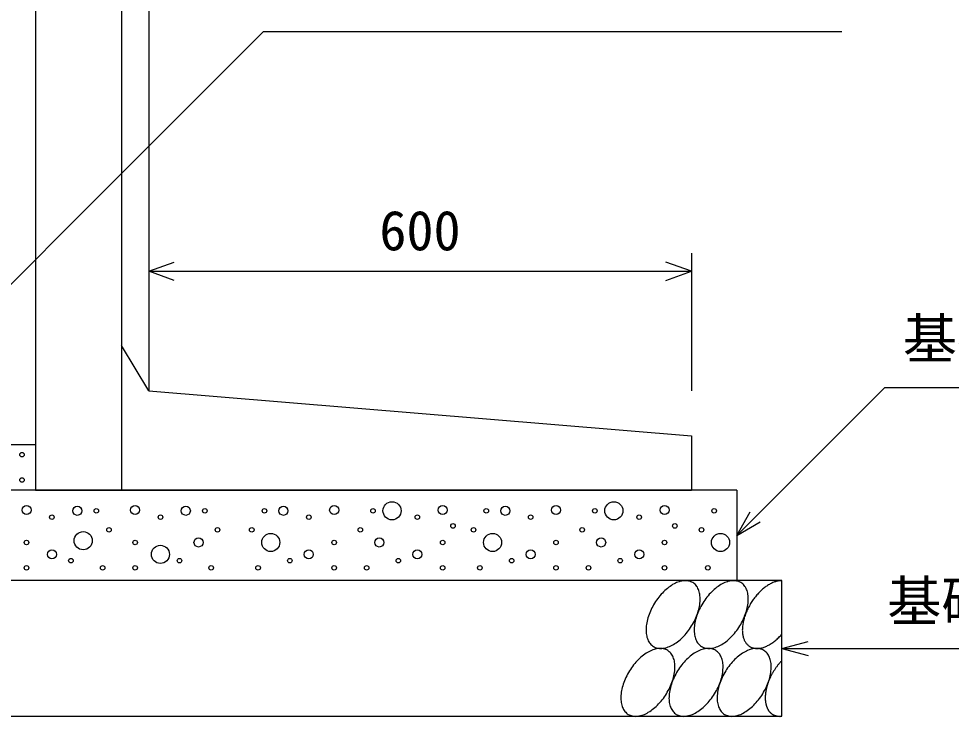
# Model space of a CAD drawing. Units: millimetres, scale not verified. Extents: x -16800 to 16800, y -5940 to 5940.
# Drawn here: x 11981 to 13012, y -1764 to -993 of the extents above; entities that cross this region are included whole.
import ezdxf
from ezdxf.enums import TextEntityAlignment as Align

# ---------------------------------------------------------------- set-up
doc = ezdxf.new("R2010")
doc.units = ezdxf.units.MM
doc.header["$LTSCALE"] = 20
for name, color, linetype, lineweight in [('0-0_DIM', 7, 'Continuous', 25), ('0-2_HATCH', 6, 'Continuous', 25), ('0-5_OUTLINE', 3, 'Continuous', 25)]:
    doc.layers.add(name, color=color, linetype=linetype, lineweight=lineweight)
doc.styles.add('ＭＳ ゴシック', font='')
doc.styles.get('ＭＳ ゴシック').set_extended_font_data('MS Gothic')

msp = doc.modelspace()

# ---------------------------------------------------------------- linework, layer by layer
at = {"layer": '0-0_DIM'}
for p, q in [((12725, -1252.39), (12725, -1404.35)), ((12125, -1272.39), (12725, -1272.39)), ((12938.65, -1400.7), (12775, -1564.35)), ((12938.65, -1400.7), (13585.53, -1400.7)), ((12775, -1564.35), (12790, -1538.37)), ((12775, -1564.35), (12800.98, -1549.35)), ((12825, -1689.35), (12853.98, -1681.59)), ((12825, -1689.35), (13258.31, -1689.35)), ((12825, -1689.35), (12853.98, -1697.12))]:
    msp.add_line(p, q, dxfattribs=at)
for points in [[(11769.98, -1489.35), (12252.01, -1007.32), (12891.22, -1007.32)], [(12153.19, -1282.65), (12125, -1272.39), (12153.19, -1262.13)], [(12696.81, -1282.65), (12725, -1272.39), (12696.81, -1262.13)]]:
    msp.add_lwpolyline(points, dxfattribs=at)
at = {"layer": '0-2_HATCH'}
for points in [[(12726.5, -1616.61), (12725.5, -1616.01), (12724.4, -1615.51), (12723.3, -1615.11), (12722.1, -1614.81), (12720.9, -1614.51), (12719.7, -1614.41), (12718.4, -1614.41), (12717.1, -1614.41), (12715.7, -1614.51), (12714.3, -1614.81), (12712.9, -1615.11), (12711.5, -1615.51), (12710.1, -1616.01), (12708.6, -1616.61), (12707.2, -1617.21), (12705.7, -1618.01), (12704.2, -1618.81), (12702.8, -1619.71), (12701.3, -1620.71), (12699.8, -1621.71), (12698.4, -1622.91), (12697, -1624.11), (12695.6, -1625.31), (12694.2, -1626.71), (12692.8, -1628.11), (12691.5, -1629.51), (12690.2, -1631.01), (12688.9, -1632.61), (12687.7, -1634.21), (12686.5, -1635.81), (12685.4, -1637.51), (12684.3, -1639.21), (12683.2, -1641.01), (12682.2, -1642.81), (12681.3, -1644.51), (12680.4, -1646.41), (12679.6, -1648.21), (12678.8, -1650.01), (12678.1, -1651.91)], [(12733.9, -1628.11), (12733.6, -1626.71), (12733.2, -1625.31), (12732.7, -1624.11), (12732.2, -1622.91), (12731.5, -1621.71), (12730.9, -1620.71), (12730.1, -1619.71), (12729.3, -1618.81), (12728.4, -1618.01), (12727.5, -1617.21), (12726.5, -1616.61)], [(12779.7, -1616.61), (12778.7, -1616.01), (12777.6, -1615.51), (12776.5, -1615.11), (12775.3, -1614.81), (12774.1, -1614.51), (12772.9, -1614.41), (12771.6, -1614.41), (12770.3, -1614.41), (12768.9, -1614.51), (12767.5, -1614.81), (12766.1, -1615.11), (12764.7, -1615.51), (12763.3, -1616.01), (12761.8, -1616.61), (12760.4, -1617.21), (12758.9, -1618.01), (12757.4, -1618.81), (12756, -1619.71), (12754.5, -1620.71), (12753, -1621.71), (12751.6, -1622.91), (12750.2, -1624.11), (12748.8, -1625.31), (12747.4, -1626.71), (12746, -1628.11), (12744.7, -1629.51), (12743.4, -1631.01), (12742.1, -1632.61), (12740.9, -1634.21), (12739.7, -1635.81), (12738.6, -1637.51), (12737.5, -1639.21), (12736.4, -1641.01), (12735.4, -1642.81), (12734.5, -1644.51), (12733.6, -1646.41), (12732.8, -1648.21), (12732, -1650.01), (12731.3, -1651.91)], [(12787.2, -1628.11), (12786.8, -1626.71), (12786.4, -1625.31), (12785.9, -1624.11), (12785.4, -1622.91), (12784.7, -1621.71), (12784.1, -1620.71), (12783.3, -1619.71), (12782.5, -1618.81), (12781.6, -1618.01), (12780.7, -1617.21), (12779.7, -1616.61)], [(12825, -1614.41), (12824.1, -1614.41), (12823.3, -1614.41), (12822.4, -1614.51), (12821.5, -1614.61), (12820.6, -1614.81), (12819.7, -1615.01), (12818.8, -1615.21), (12817.8, -1615.51), (12816.9, -1615.81), (12815.9, -1616.21), (12815, -1616.61), (12814, -1617.01), (12813.1, -1617.51), (12812.1, -1618.01), (12811.2, -1618.51), (12810.2, -1619.11), (12809.2, -1619.61), (12808.3, -1620.31), (12807.3, -1620.91), (12806.4, -1621.61), (12805.4, -1622.41), (12804.5, -1623.11), (12803.6, -1623.91), (12802.7, -1624.71), (12801.7, -1625.61), (12800.8, -1626.41), (12799.9, -1627.31), (12799.1, -1628.31), (12798.2, -1629.21), (12797.3, -1630.21), (12796.5, -1631.21), (12795.7, -1632.21), (12794.8, -1633.21), (12794, -1634.31), (12793.3, -1635.31), (12792.5, -1636.41), (12791.8, -1637.51), (12791, -1638.71), (12790.3, -1639.81)], [(12700.8, -1687.21), (12702.3, -1686.51), (12703.8, -1685.81), (12705.2, -1684.91), (12706.7, -1684.01), (12708.2, -1683.01), (12709.6, -1682.01), (12711, -1680.91), (12712.5, -1679.71), (12713.9, -1678.41), (12715.3, -1677.01), (12716.6, -1675.71), (12718, -1674.21), (12719.3, -1672.71), (12720.5, -1671.11), (12721.8, -1669.51), (12722.9, -1667.91), (12724.1, -1666.21), (12725.2, -1664.51), (12726.2, -1662.81), (12727.2, -1661.01), (12728.2, -1659.21), (12729, -1657.41), (12729.9, -1655.51), (12730.6, -1653.71), (12731.3, -1651.91), (12732, -1650.01), (12732.5, -1648.21), (12733, -1646.41), (12733.5, -1644.61), (12733.8, -1642.81), (12734.1, -1641.01), (12734.4, -1639.21), (12734.5, -1637.51), (12734.6, -1635.81), (12734.6, -1634.21), (12734.6, -1632.61), (12734.4, -1631.01), (12734.2, -1629.51), (12733.9, -1628.11)], [(12754, -1687.21), (12755.5, -1686.51), (12757, -1685.81), (12758.4, -1684.91), (12759.9, -1684.01), (12761.4, -1683.01), (12762.8, -1682.01), (12764.3, -1680.91), (12765.7, -1679.71), (12767.1, -1678.41), (12768.5, -1677.01), (12769.8, -1675.71), (12771.2, -1674.21), (12772.5, -1672.71), (12773.7, -1671.11), (12775, -1669.51), (12776.1, -1667.91), (12777.3, -1666.21), (12778.4, -1664.51), (12779.4, -1662.81), (12780.4, -1661.01), (12781.4, -1659.21), (12782.2, -1657.41), (12783.1, -1655.51), (12783.8, -1653.71), (12784.5, -1651.91), (12785.2, -1650.01), (12785.7, -1648.21), (12786.3, -1646.41), (12786.7, -1644.61), (12787.1, -1642.81), (12787.4, -1641.01), (12787.6, -1639.21), (12787.7, -1637.51), (12787.8, -1635.81), (12787.8, -1634.21), (12787.8, -1632.61), (12787.6, -1631.01), (12787.4, -1629.51), (12787.2, -1628.11)], [(12790.3, -1639.81), (12789.7, -1640.91), (12789, -1642.11), (12788.4, -1643.31), (12787.8, -1644.41), (12787.2, -1645.61), (12786.6, -1646.81), (12786.1, -1648.01), (12785.6, -1649.21), (12785.1, -1650.41), (12784.6, -1651.61), (12784.2, -1652.81), (12783.8, -1654.01), (12783.4, -1655.21), (12783.1, -1656.41), (12782.8, -1657.61), (12782.5, -1658.81), (12782.2, -1660.01), (12782, -1661.11), (12781.8, -1662.31), (12781.6, -1663.41), (12781.5, -1664.61), (12781.4, -1665.71), (12781.3, -1666.81), (12781.3, -1667.91), (12781.2, -1669.01), (12781.3, -1670.01), (12781.3, -1671.11), (12781.4, -1672.11), (12781.5, -1673.11), (12781.6, -1674.11), (12781.8, -1675.01), (12782, -1676.01), (12782.2, -1676.91), (12782.5, -1677.81), (12782.8, -1678.61), (12783.1, -1679.51), (12783.4, -1680.31), (12783.8, -1681.01), (12784.2, -1681.81)], [(12678.1, -1651.91), (12677.5, -1653.71), (12676.9, -1655.51), (12676.4, -1657.41), (12676, -1659.21), (12675.6, -1661.01), (12675.3, -1662.71), (12675.1, -1664.51), (12674.9, -1666.21), (12674.8, -1667.91), (12674.8, -1669.51), (12674.9, -1671.11), (12675, -1672.71), (12675.2, -1674.21), (12675.5, -1675.71), (12675.8, -1677.01), (12676.3, -1678.41), (12676.7, -1679.61), (12677.3, -1680.91), (12677.9, -1682.01), (12678.6, -1683.01), (12679.3, -1684.01), (12680.1, -1684.91), (12681, -1685.81), (12681.9, -1686.51), (12682.9, -1687.21), (12683.9, -1687.71), (12685, -1688.21), (12686.1, -1688.61), (12687.3, -1689.01), (12688.5, -1689.21), (12689.8, -1689.31), (12691.1, -1689.41), (12692.4, -1689.31), (12693.7, -1689.21), (12695.1, -1689.01), (12696.5, -1688.61), (12697.9, -1688.21), (12699.4, -1687.71), (12700.8, -1687.21)], [(12731.3, -1651.91), (12730.7, -1653.71), (12730.1, -1655.51), (12729.6, -1657.41), (12729.2, -1659.21), (12728.8, -1661.01), (12728.5, -1662.71), (12728.3, -1664.51), (12728.1, -1666.21), (12728, -1667.91), (12728, -1669.51), (12728.1, -1671.11), (12728.2, -1672.71), (12728.4, -1674.21), (12728.7, -1675.71), (12729.1, -1677.01), (12729.5, -1678.41), (12730, -1679.61), (12730.5, -1680.91), (12731.1, -1682.01), (12731.8, -1683.01), (12732.5, -1684.01), (12733.4, -1684.91), (12734.2, -1685.81), (12735.1, -1686.51), (12736.1, -1687.21), (12737.1, -1687.71), (12738.2, -1688.21), (12739.4, -1688.61), (12740.5, -1689.01), (12741.7, -1689.21), (12743, -1689.31), (12744.3, -1689.41), (12745.6, -1689.31), (12747, -1689.21), (12748.3, -1689.01), (12749.7, -1688.61), (12751.2, -1688.21), (12752.6, -1687.71), (12754, -1687.21)], [(12815, -1682.71), (12815.9, -1682.11), (12816.9, -1681.31), (12817.8, -1680.61), (12818.8, -1679.81), (12819.7, -1679.01), (12820.6, -1678.11), (12821.5, -1677.21), (12822.4, -1676.31), (12823.3, -1675.41), (12824.1, -1674.51), (12825, -1673.51)], [(12698.7, -1691.51), (12697.6, -1691.01), (12696.5, -1690.51), (12695.4, -1690.11), (12694.2, -1689.81), (12693, -1689.51), (12691.8, -1689.41), (12690.5, -1689.41), (12689.2, -1689.41), (12687.8, -1689.51), (12686.4, -1689.81), (12685, -1690.11), (12683.6, -1690.51), (12682.2, -1691.01), (12680.7, -1691.51), (12679.3, -1692.21), (12677.8, -1693.01), (12676.3, -1693.81), (12674.9, -1694.71), (12673.4, -1695.71), (12672, -1696.71), (12670.5, -1697.91), (12669.1, -1699.11), (12667.7, -1700.31), (12666.3, -1701.71), (12664.9, -1703.11), (12663.6, -1704.51), (12662.3, -1706.01), (12661, -1707.61), (12659.8, -1709.21), (12658.6, -1710.81), (12657.5, -1712.51), (12656.4, -1714.21), (12655.3, -1716.01), (12654.3, -1717.71), (12653.4, -1719.51), (12652.5, -1721.41), (12651.7, -1723.21), (12650.9, -1725.01), (12650.2, -1726.91)], [(12751.9, -1691.51), (12750.8, -1691.01), (12749.7, -1690.51), (12748.6, -1690.11), (12747.5, -1689.81), (12746.2, -1689.51), (12745, -1689.41), (12743.7, -1689.41), (12742.4, -1689.41), (12741, -1689.51), (12739.6, -1689.81), (12738.2, -1690.11), (12736.8, -1690.51), (12735.4, -1691.01), (12733.9, -1691.51), (12732.5, -1692.21), (12731, -1693.01), (12729.5, -1693.81), (12728.1, -1694.71), (12726.6, -1695.71), (12725.2, -1696.71), (12723.7, -1697.91), (12722.3, -1699.11), (12720.9, -1700.31), (12719.5, -1701.71), (12718.1, -1703.11), (12716.8, -1704.51), (12715.5, -1706.01), (12714.2, -1707.61), (12713, -1709.21), (12711.8, -1710.81), (12710.7, -1712.51), (12709.6, -1714.21), (12708.5, -1716.01), (12707.6, -1717.71), (12706.6, -1719.51), (12705.7, -1721.41), (12704.9, -1723.21), (12704.1, -1725.01), (12703.4, -1726.91)], [(12805.1, -1691.51), (12804, -1691.01), (12803, -1690.51), (12801.8, -1690.11), (12800.7, -1689.81), (12799.4, -1689.51), (12798.2, -1689.41), (12796.9, -1689.41), (12795.6, -1689.41), (12794.2, -1689.51), (12792.9, -1689.81), (12791.5, -1690.11), (12790, -1690.51), (12788.6, -1691.01), (12787.1, -1691.51), (12785.7, -1692.21), (12784.2, -1693.01), (12782.8, -1693.81), (12781.3, -1694.71), (12779.8, -1695.71), (12778.4, -1696.71), (12776.9, -1697.91), (12775.5, -1699.11), (12774.1, -1700.31), (12772.7, -1701.71), (12771.3, -1703.11), (12770, -1704.51), (12768.7, -1706.01), (12767.5, -1707.61), (12766.2, -1709.21), (12765, -1710.81), (12763.9, -1712.51), (12762.8, -1714.21), (12761.8, -1716.01), (12760.8, -1717.71), (12759.8, -1719.51), (12758.9, -1721.41), (12758.1, -1723.21), (12757.4, -1725.01), (12756.6, -1726.91)], [(12784.2, -1681.81), (12784.6, -1682.51), (12785.1, -1683.21), (12785.6, -1683.81), (12786.1, -1684.41), (12786.6, -1685.01), (12787.2, -1685.51), (12787.8, -1686.11), (12788.4, -1686.51), (12789, -1687.01), (12789.7, -1687.41), (12790.3, -1687.71), (12791, -1688.11), (12791.8, -1688.41), (12792.5, -1688.61), (12793.3, -1688.81), (12794, -1689.01), (12794.8, -1689.21), (12795.7, -1689.31), (12796.5, -1689.31), (12797.3, -1689.41), (12798.2, -1689.41), (12799.1, -1689.31), (12799.9, -1689.21), (12800.8, -1689.11), (12801.7, -1688.91), (12802.7, -1688.71), (12803.6, -1688.51), (12804.5, -1688.21), (12805.4, -1687.91), (12806.4, -1687.51), (12807.3, -1687.11), (12808.3, -1686.71), (12809.2, -1686.21), (12810.2, -1685.71), (12811.2, -1685.21), (12812.1, -1684.61), (12813.1, -1684.01), (12814, -1683.41), (12815, -1682.71)], [(12706.1, -1703.11), (12705.7, -1701.71), (12705.3, -1700.31), (12704.8, -1699.11), (12704.3, -1697.91), (12703.6, -1696.71), (12703, -1695.71), (12702.2, -1694.71), (12701.4, -1693.81), (12700.5, -1693.01), (12699.6, -1692.21), (12698.7, -1691.51)], [(12759.3, -1703.11), (12758.9, -1701.71), (12758.5, -1700.31), (12758, -1699.11), (12757.5, -1697.91), (12756.9, -1696.71), (12756.2, -1695.71), (12755.4, -1694.71), (12754.6, -1693.81), (12753.8, -1693.01), (12752.8, -1692.21), (12751.9, -1691.51)], [(12812.5, -1703.11), (12812.1, -1701.71), (12811.7, -1700.31), (12811.2, -1699.11), (12810.7, -1697.91), (12810.1, -1696.71), (12809.4, -1695.71), (12808.6, -1694.71), (12807.8, -1693.81), (12807, -1693.01), (12806, -1692.21), (12805.1, -1691.51)], [(12672.9, -1762.21), (12674.4, -1761.51), (12675.9, -1760.81), (12677.3, -1759.91), (12678.8, -1759.01), (12680.3, -1758.01), (12681.7, -1757.01), (12683.2, -1755.81), (12684.6, -1754.61), (12686, -1753.41), (12687.4, -1752.01), (12688.7, -1750.61), (12690.1, -1749.21), (12691.4, -1747.71), (12692.6, -1746.11), (12693.9, -1744.51), (12695, -1742.91), (12696.2, -1741.21), (12697.3, -1739.51), (12698.3, -1737.71), (12699.3, -1736.01), (12700.3, -1734.21), (12701.1, -1732.41), (12702, -1730.51), (12702.7, -1728.71), (12703.4, -1726.91), (12704.1, -1725.01), (12704.6, -1723.21), (12705.2, -1721.41), (12705.6, -1719.51), (12706, -1717.71), (12706.3, -1716.01), (12706.5, -1714.21), (12706.6, -1712.51), (12706.7, -1710.81), (12706.7, -1709.21), (12706.7, -1707.61), (12706.5, -1706.01), (12706.3, -1704.51), (12706.1, -1703.11)], [(12726.2, -1762.21), (12727.6, -1761.51), (12729.1, -1760.81), (12730.5, -1759.91), (12732, -1759.01), (12733.5, -1758.01), (12734.9, -1757.01), (12736.4, -1755.81), (12737.8, -1754.61), (12739.2, -1753.41), (12740.6, -1752.01), (12741.9, -1750.61), (12743.3, -1749.21), (12744.6, -1747.71), (12745.8, -1746.11), (12747.1, -1744.51), (12748.3, -1742.91), (12749.4, -1741.21), (12750.5, -1739.51), (12751.5, -1737.71), (12752.5, -1736.01), (12753.5, -1734.21), (12754.4, -1732.41), (12755.2, -1730.51), (12755.9, -1728.71), (12756.6, -1726.91), (12757.3, -1725.01), (12757.9, -1723.21), (12758.4, -1721.41), (12758.8, -1719.51), (12759.2, -1717.71), (12759.5, -1716.01), (12759.7, -1714.21), (12759.8, -1712.51), (12759.9, -1710.81), (12759.9, -1709.21), (12759.9, -1707.61), (12759.7, -1706.01), (12759.5, -1704.51), (12759.3, -1703.11)], [(12779.4, -1762.21), (12780.8, -1761.51), (12782.3, -1760.81), (12783.8, -1759.91), (12785.2, -1759.01), (12786.7, -1758.01), (12788.1, -1757.01), (12789.6, -1755.81), (12791, -1754.61), (12792.4, -1753.41), (12793.8, -1752.01), (12795.2, -1750.61), (12796.5, -1749.21), (12797.8, -1747.71), (12799.1, -1746.11), (12800.3, -1744.51), (12801.5, -1742.91), (12802.6, -1741.21), (12803.7, -1739.51), (12804.7, -1737.71), (12805.7, -1736.01), (12806.7, -1734.21), (12807.6, -1732.41), (12808.4, -1730.51), (12809.2, -1728.71), (12809.9, -1726.91), (12810.5, -1725.01), (12811.1, -1723.21), (12811.6, -1721.41), (12812, -1719.51), (12812.4, -1717.71), (12812.7, -1716.01), (12812.9, -1714.21), (12813.1, -1712.51), (12813.1, -1710.81), (12813.2, -1709.21), (12813.1, -1707.61), (12813, -1706.01), (12812.8, -1704.51), (12812.5, -1703.11)], [(12825, -1702.61), (12824.5, -1703.11), (12824, -1703.71), (12823.5, -1704.21), (12823, -1704.81), (12822.5, -1705.31), (12822, -1705.91), (12821.5, -1706.51), (12821.1, -1707.11), (12820.6, -1707.61), (12820.1, -1708.21), (12819.7, -1708.81), (12819.2, -1709.51), (12818.8, -1710.11), (12818.3, -1710.71), (12817.9, -1711.31), (12817.5, -1711.91), (12817.1, -1712.61), (12816.6, -1713.21), (12816.2, -1713.91), (12815.8, -1714.51), (12815.4, -1715.21), (12815.1, -1715.81), (12814.7, -1716.51), (12814.3, -1717.11), (12813.9, -1717.81), (12813.6, -1718.51), (12813.2, -1719.21), (12812.9, -1719.81), (12812.5, -1720.51), (12812.2, -1721.21), (12811.9, -1721.91), (12811.6, -1722.61), (12811.3, -1723.21), (12811, -1723.91), (12810.7, -1724.61), (12810.4, -1725.31), (12810.2, -1726.01), (12809.9, -1726.71), (12809.7, -1727.41)], [(12650.2, -1726.91), (12649.6, -1728.71), (12649, -1730.51), (12648.5, -1732.41), (12648.1, -1734.21), (12647.7, -1736.01), (12647.4, -1737.71), (12647.2, -1739.51), (12647, -1741.21), (12646.9, -1742.91), (12646.9, -1744.51), (12647, -1746.11), (12647.1, -1747.71), (12647.3, -1749.21), (12647.6, -1750.61), (12648, -1752.01), (12648.4, -1753.41), (12648.9, -1754.61), (12649.4, -1755.81), (12650, -1757.01), (12650.7, -1758.01), (12651.5, -1759.01), (12652.3, -1759.91), (12653.1, -1760.81), (12654, -1761.51), (12655, -1762.21), (12656.1, -1762.71), (12657.1, -1763.21), (12658.3, -1763.61), (12659.4, -1763.91), (12660.6, -1764.21), (12661.9, -1764.31), (12663.2, -1764.41), (12664.5, -1764.31), (12665.9, -1764.21), (12667.2, -1763.91), (12668.6, -1763.61), (12670.1, -1763.21), (12671.5, -1762.71), (12672.9, -1762.21)], [(12703.4, -1726.91), (12702.8, -1728.71), (12702.2, -1730.51), (12701.7, -1732.41), (12701.3, -1734.21), (12700.9, -1736.01), (12700.6, -1737.71), (12700.4, -1739.51), (12700.2, -1741.21), (12700.2, -1742.91), (12700.1, -1744.51), (12700.2, -1746.11), (12700.3, -1747.71), (12700.5, -1749.21), (12700.8, -1750.61), (12701.2, -1752.01), (12701.6, -1753.41), (12702.1, -1754.61), (12702.6, -1755.81), (12703.2, -1757.01), (12703.9, -1758.01), (12704.7, -1759.01), (12705.5, -1759.91), (12706.3, -1760.81), (12707.3, -1761.51), (12708.2, -1762.21), (12709.3, -1762.71), (12710.3, -1763.21), (12711.5, -1763.61), (12712.6, -1763.91), (12713.9, -1764.21), (12715.1, -1764.31), (12716.4, -1764.41), (12717.7, -1764.31), (12719.1, -1764.21), (12720.4, -1763.91), (12721.8, -1763.61), (12723.3, -1763.21), (12724.7, -1762.71), (12726.2, -1762.21)], [(12756.6, -1726.91), (12756, -1728.71), (12755.4, -1730.51), (12754.9, -1732.41), (12754.5, -1734.21), (12754.1, -1736.01), (12753.8, -1737.71), (12753.6, -1739.51), (12753.5, -1741.21), (12753.4, -1742.91), (12753.4, -1744.51), (12753.4, -1746.11), (12753.5, -1747.71), (12753.8, -1749.21), (12754, -1750.61), (12754.4, -1752.01), (12754.8, -1753.41), (12755.3, -1754.61), (12755.8, -1755.81), (12756.4, -1757.01), (12757.1, -1758.01), (12757.9, -1759.01), (12758.7, -1759.91), (12759.5, -1760.81), (12760.5, -1761.51), (12761.4, -1762.21), (12762.5, -1762.71), (12763.5, -1763.21), (12764.7, -1763.61), (12765.8, -1763.91), (12767.1, -1764.21), (12768.3, -1764.31), (12769.6, -1764.41), (12770.9, -1764.31), (12772.3, -1764.21), (12773.7, -1763.91), (12775.1, -1763.61), (12776.5, -1763.21), (12777.9, -1762.71), (12779.4, -1762.21)], [(12809.7, -1727.41), (12809.4, -1728.11), (12809.2, -1728.81), (12809, -1729.51), (12808.8, -1730.11), (12808.6, -1730.81), (12808.4, -1731.51), (12808.2, -1732.21), (12808, -1732.91), (12807.8, -1733.61), (12807.7, -1734.21), (12807.5, -1734.91), (12807.4, -1735.61), (12807.3, -1736.31), (12807.2, -1736.91), (12807.1, -1737.61), (12807, -1738.21), (12806.9, -1738.91), (12806.8, -1739.51), (12806.7, -1740.21), (12806.7, -1740.81), (12806.6, -1741.51), (12806.6, -1742.11), (12806.6, -1742.71), (12806.6, -1743.41), (12806.6, -1744.01), (12806.6, -1744.61), (12806.6, -1745.21), (12806.6, -1745.81), (12806.6, -1746.41), (12806.7, -1747.01), (12806.7, -1747.51), (12806.8, -1748.11), (12806.9, -1748.71), (12807, -1749.21), (12807.1, -1749.81), (12807.2, -1750.31), (12807.3, -1750.91), (12807.4, -1751.41), (12807.5, -1751.91)], [(12807.5, -1751.91), (12807.7, -1752.41), (12807.8, -1752.91), (12808, -1753.41), (12808.2, -1753.91), (12808.4, -1754.41), (12808.6, -1754.81), (12808.8, -1755.31), (12809, -1755.71), (12809.2, -1756.21), (12809.4, -1756.61), (12809.7, -1757.01), (12809.9, -1757.41), (12810.2, -1757.81), (12810.4, -1758.21), (12810.7, -1758.61), (12811, -1758.91), (12811.3, -1759.31), (12811.6, -1759.61), (12811.9, -1759.91), (12812.2, -1760.31), (12812.5, -1760.61), (12812.9, -1760.91), (12813.2, -1761.21), (12813.6, -1761.41), (12813.9, -1761.71), (12814.3, -1761.91), (12814.7, -1762.21), (12815.1, -1762.41), (12815.4, -1762.61), (12815.8, -1762.81), (12816.2, -1763.01), (12816.6, -1763.21), (12817.1, -1763.31), (12817.5, -1763.51), (12817.9, -1763.61), (12818.3, -1763.81), (12818.8, -1763.91), (12819.2, -1764.01), (12819.7, -1764.11)], [(12819.7, -1764.11), (12820.1, -1764.21), (12820.6, -1764.21), (12821.1, -1764.31), (12821.5, -1764.31), (12822, -1764.31), (12822.5, -1764.41), (12823, -1764.41), (12823.5, -1764.31), (12824, -1764.31), (12824.5, -1764.31), (12825, -1764.21)]]:
    msp.add_lwpolyline(points, dxfattribs=at)
for centre, radius in [((11984.95, -1475.04), 2.5), ((11984.95, -1503.05), 2.5), ((11989.97, -1536.3), 5), ((12046.04, -1537.17), 5), ((12067.07, -1537.17), 2.5), ((12109.97, -1536.3), 5), ((12166.04, -1537.17), 5), ((12187.07, -1537.17), 2.5), ((12252.93, -1537.17), 2.5), ((12273.96, -1537.17), 5), ((12330.03, -1536.3), 5), ((12372.93, -1537.17), 2.5), ((12393.96, -1537.17), 10), ((12450.03, -1536.3), 5), ((12498.15, -1537.17), 2.5), ((12519.18, -1537.17), 5), ((12575.26, -1536.3), 5), ((12618.15, -1537.17), 2.5), ((12639.18, -1537.17), 10), ((12695.26, -1536.3), 5), ((12750.08, -1537.17), 2.5), ((12018.01, -1544.18), 2.5), ((12138.01, -1544.18), 2.5), ((12301.99, -1544.18), 2.5), ((12421.99, -1544.18), 2.5), ((12547.22, -1544.18), 2.5), ((12667.22, -1544.18), 2.5), ((12081.09, -1558.18), 2.5), ((12201.09, -1558.18), 2.5), ((12238.91, -1558.18), 2.5), ((12358.91, -1558.18), 2.5), ((12461.37, -1553.87), 2.5), ((12484.13, -1558.18), 2.5), ((12604.13, -1558.18), 2.5), ((12706.6, -1553.87), 2.5), ((12736.06, -1558.18), 2.5), ((12052.58, -1570.19), 10), ((12259.94, -1572.19), 10), ((12505.16, -1572.19), 10), ((12757.09, -1572.19), 10), ((11989.97, -1572.19), 2.5), ((12109.97, -1572.19), 2.5), ((12138.01, -1585.32), 10), ((12180.06, -1572.19), 5), ((12330.03, -1572.19), 2.5), ((12379.94, -1572.19), 5), ((12450.03, -1572.19), 2.5), ((12575.26, -1572.19), 2.5), ((12625.16, -1572.19), 5), ((12695.26, -1572.19), 2.5), ((12018.01, -1585.32), 5), ((12301.99, -1585.32), 5), ((12421.99, -1585.32), 5), ((12547.22, -1585.32), 5), ((12667.22, -1585.32), 5), ((11989.97, -1600.2), 2.5), ((12039.03, -1592.33), 2.5), ((12074.08, -1600.2), 2.5), ((12109.97, -1600.2), 2.5), ((12159.03, -1592.33), 2.5), ((12194.08, -1600.2), 2.5), ((12245.92, -1600.2), 2.5), ((12280.97, -1592.33), 2.5), ((12330.03, -1600.2), 2.5), ((12365.92, -1600.2), 2.5), ((12400.97, -1592.33), 2.5), ((12450.03, -1600.2), 2.5), ((12491.14, -1600.2), 2.5), ((12526.19, -1592.33), 2.5), ((12575.26, -1600.2), 2.5), ((12611.14, -1600.2), 2.5), ((12646.19, -1592.33), 2.5), ((12695.26, -1600.2), 2.5), ((12743.07, -1600.2), 2.5)]:
    msp.add_circle(centre, radius, dxfattribs=at)
at = {"layer": '0-5_OUTLINE'}
for p, q in [((12095, -144.35), (12095, -1514.35)), ((12000, -164.35), (12000, -1514.35)), ((12125, -1404.35), (12095, -1354.35)), ((12725, -1454.35), (12725, -1514.35)), ((12000, -1464.35), (11500, -1464.35)), ((12775, -1514.35), (11325, -1514.35)), ((12000, -1514.35), (12725, -1514.35)), ((12775, -1514.35), (12775, -1614.35)), ((12825, -1614.35), (11275, -1614.35))]:
    msp.add_line(p, q, dxfattribs=at)
for points in [[(12125, 60.65), (12125, -1404.35), (12725, -1454.35)], [(11275, -1764.35), (12825, -1764.35), (12825, -1614.35)]]:
    msp.add_lwpolyline(points, dxfattribs=at)

# ---------------------------------------------------------------- texts
at = {"layer": '0-0_DIM', "style": 'ＭＳ ゴシック'}
for s, p in [('600', (12380, -1262.39)), ('基礎コンクリート', (12958.65, -1381.96)), ('基礎砕石', (12941.32, -1672.18))]:
    msp.add_text(s, height=43.99, dxfattribs=at).set_placement(p, align=Align.BOTTOM_LEFT)

doc.saveas('drawing.dxf')
